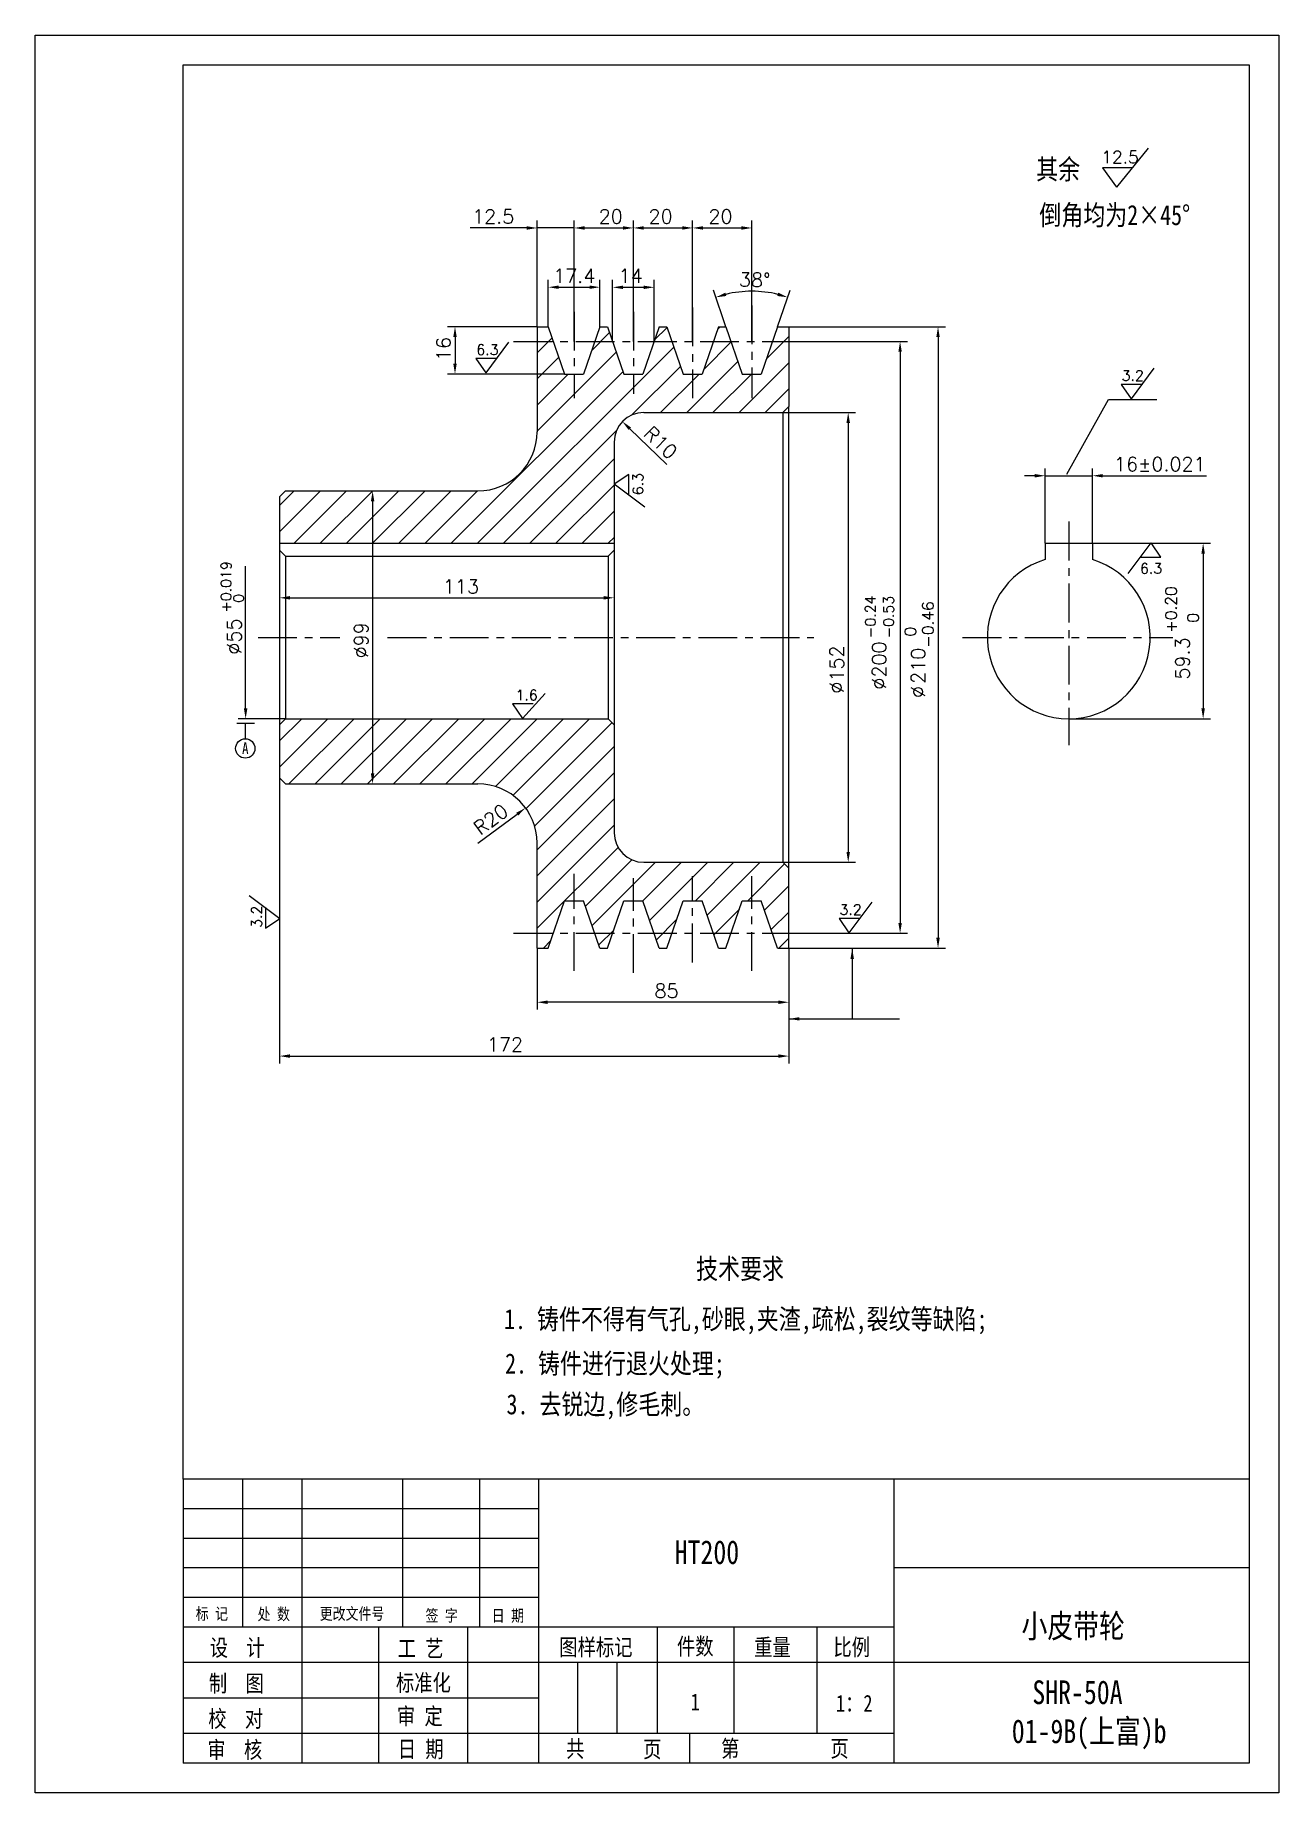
# Model space of a CAD drawing. Extents: x 346 to 766, y 135 to 729.
import ezdxf

# ---------------------------------------------------------------- set-up
doc = ezdxf.new("R2010")
doc.units = 0
doc.header["$LTSCALE"] = 10.5
doc.header["$MEASUREMENT"] = 0
doc.linetypes.add('CENTER', pattern=[2, 1.25, -0.25, 0.25, -0.25])
doc.layers.get('0').update_dxf_attribs({"color": 2, "linetype": 'CONTINUOUS'})
doc.layers.get('DEFPOINTS').update_dxf_attribs({"linetype": 'CONTINUOUS'})
doc.layers.add('PART', color=3, linetype='CONTINUOUS')
doc.layers.add('SMPEN_THICK', color=7, linetype='CONTINUOUS')
doc.styles.add('HZDX', font='', dxfattribs={"width": 0.8, "height": 7.5})
doc.styles.get("Standard").update_dxf_attribs({"font": 'txt.shx', "height": 4.75})
doc.styles.get('HZDX').set_extended_font_data('SimSun')
doc.dimstyles.get("Standard").update_dxf_attribs({"dimtxt": 0.18, "dimasz": 0.18, "dimexe": 0.18, "dimexo": 0.0625, "dimgap": 0.09, "dimtad": 0, "dimtih": 1, "dimtoh": 1, "dimdec": 4, "dimzin": 0, "dimdsep": 46, "dimtxsty": 'Standard', "dimcen": 0.09, "dimadec": 0, "dimazin": 0, "dimtfac": 1, "dimtdec": 4, "dimtofl": 0, "dimtmove": 0, "dimatfit": 3, "dimfxl": 1, "dimtolj": 1, "dimtzin": 0, "dimarcsym": 0})

# ---------------------------------------------------------------- blocks, each defined once
blk = doc.blocks.new('*D5')
at = {"layer": 'DEFPOINTS', "color": 0, "transparency": 16777216}
for p in [(430.97, 575.31), (430.93, 476.31), (460.36, 476.31)]:
    blk.add_point(p, dxfattribs=at)
at = {"layer": 'SMPEN_THICK', "color": 2, "lineweight": -2, "transparency": 16777216}
for p, q in [((430.97, 575.31), (462.86, 575.31)), ((460.36, 571.81), (460.36, 479.81)), ((430.93, 476.31), (462.86, 476.31))]:
    blk.add_line(p, q, dxfattribs=at)
at = {"layer": 'SMPEN_THICK', "color": 2, "transparency": 16777216}
for points in [[(459.78, 571.81), (460.94, 571.81), (460.36, 575.31)], [(459.78, 479.81), (460.94, 479.81), (460.36, 476.31)]]:
    blk.add_solid(points, dxfattribs=at)
at = {"layer": 'SMPEN_THICK', "color": 2, "transparency": 16777216, "insert": (456.49, 524.81), "char_height": 4.75, "attachment_point": 5, "rotation": 90}
blk.add_mtext('\\A1;%%c99', dxfattribs=at)
blk = doc.blocks.new('*D6')
at = {"layer": 'DEFPOINTS', "color": 0, "transparency": 16777216}
for p in [(544.72, 598.74), (551.93, 591.81)]:
    blk.add_point(p, dxfattribs=at)
at = {"layer": 'SMPEN_THICK', "color": 2, "lineweight": -2, "transparency": 16777216}
blk.add_line((559.77, 584.26), (547.24, 596.31), dxfattribs=at)
at = {"layer": 'SMPEN_THICK', "color": 2, "transparency": 16777216}
blk.add_solid([(547.65, 596.74), (546.84, 595.89), (544.72, 598.74)], dxfattribs=at)
at = {"layer": 'SMPEN_THICK', "color": 2, "transparency": 16777216, "insert": (557.66, 591.66), "char_height": 4.75, "attachment_point": 5, "rotation": 316.10186}
blk.add_mtext('\\A1;R10', dxfattribs=at)
blk = doc.blocks.new('*D7')
at = {"layer": 'DEFPOINTS', "color": 0, "transparency": 16777216}
for p in [(512.03, 468.17), (495.93, 456.31)]:
    blk.add_point(p, dxfattribs=at)
at = {"layer": 'SMPEN_THICK', "color": 2, "lineweight": -2, "transparency": 16777216}
blk.add_line((495.93, 456.31), (509.21, 466.1), dxfattribs=at)
at = {"layer": 'SMPEN_THICK', "color": 2, "transparency": 16777216}
blk.add_solid([(508.86, 466.57), (509.55, 465.63), (512.03, 468.17)], dxfattribs=at)
at = {"layer": 'SMPEN_THICK', "color": 2, "transparency": 16777216, "insert": (500.27, 464.32), "char_height": 4.75, "attachment_point": 5, "rotation": 36.38789}
blk.add_mtext('\\A1;R20', dxfattribs=at)
blk = doc.blocks.new('*D8')
at = {"layer": 'DEFPOINTS', "color": 0, "transparency": 16777216}
for p in [(703.47, 580.43), (687.47, 557.61), (703.47, 557.61)]:
    blk.add_point(p, dxfattribs=at)
at = {"layer": 'SMPEN_THICK', "color": 2, "lineweight": -2, "transparency": 16777216}
for p, q in [((687.47, 557.61), (687.47, 582.93)), ((703.47, 557.61), (703.47, 582.93)), ((683.97, 580.43), (680.47, 580.43)), ((687.47, 580.43), (703.47, 580.43)), ((706.97, 580.43), (741.97, 580.43))]:
    blk.add_line(p, q, dxfattribs=at)
at = {"layer": 'SMPEN_THICK', "color": 2, "transparency": 16777216}
for points in [[(683.97, 581.01), (683.97, 579.84), (687.47, 580.43)], [(706.97, 581.01), (706.97, 579.84), (703.47, 580.43)]]:
    blk.add_solid(points, dxfattribs=at)
at = {"layer": 'SMPEN_THICK', "color": 2, "transparency": 16777216, "insert": (726.22, 584.3), "char_height": 4.75, "attachment_point": 5}
blk.add_mtext('\\A1;16%%p0.021', dxfattribs=at)
blk = doc.blocks.new('*D9')
at = {"layer": 'DEFPOINTS', "color": 0, "transparency": 16777216}
for p in [(598.93, 601.81), (598.93, 449.81), (620.98, 449.81)]:
    blk.add_point(p, dxfattribs=at)
at = {"layer": 'SMPEN_THICK', "color": 2, "lineweight": -2, "transparency": 16777216}
for p, q in [((598.93, 601.81), (623.48, 601.81)), ((620.98, 598.31), (620.98, 453.31)), ((598.93, 449.81), (623.48, 449.81))]:
    blk.add_line(p, q, dxfattribs=at)
at = {"layer": 'SMPEN_THICK', "color": 2, "transparency": 16777216}
for points in [[(620.4, 598.31), (621.57, 598.31), (620.98, 601.81)], [(620.4, 453.31), (621.57, 453.31), (620.98, 449.81)]]:
    blk.add_solid(points, dxfattribs=at)
at = {"layer": 'SMPEN_THICK', "color": 2, "transparency": 16777216, "insert": (617.11, 514.93), "char_height": 4.75, "attachment_point": 5, "rotation": 90}
blk.add_mtext('\\A1;%%c152', dxfattribs=at)
blk = doc.blocks.new('*D10')
at = {"layer": 'DEFPOINTS', "color": 0, "transparency": 16777216}
for p in [(428.93, 557.61), (541.93, 555.31), (541.93, 539.18)]:
    blk.add_point(p, dxfattribs=at)
at = {"layer": 'SMPEN_THICK', "color": 2, "lineweight": -2, "transparency": 16777216}
for p, q in [((428.93, 557.61), (428.93, 536.68)), ((541.93, 555.31), (541.93, 536.68)), ((432.43, 539.18), (538.43, 539.18))]:
    blk.add_line(p, q, dxfattribs=at)
at = {"layer": 'SMPEN_THICK', "color": 2, "transparency": 16777216}
for points in [[(432.43, 539.76), (432.43, 538.59), (428.93, 539.18)], [(538.43, 539.76), (538.43, 538.59), (541.93, 539.18)]]:
    blk.add_solid(points, dxfattribs=at)
at = {"layer": 'SMPEN_THICK', "color": 2, "transparency": 16777216, "insert": (490.21, 543.05), "char_height": 4.75, "attachment_point": 5}
blk.add_mtext('\\A1;113', dxfattribs=at)
blk = doc.blocks.new('*D11')
at = {"layer": 'DEFPOINTS', "color": 0, "transparency": 16777216}
for p in [(515.93, 630.81), (488.19, 614.81), (525.21, 614.81)]:
    blk.add_point(p, dxfattribs=at)
at = {"layer": 'SMPEN_THICK', "color": 2, "lineweight": -2, "transparency": 16777216}
for p, q in [((515.93, 630.81), (485.69, 630.81)), ((488.19, 627.31), (488.19, 618.31)), ((525.21, 614.81), (485.69, 614.81))]:
    blk.add_line(p, q, dxfattribs=at)
at = {"layer": 'SMPEN_THICK', "color": 2, "transparency": 16777216}
for points in [[(487.61, 627.31), (488.77, 627.31), (488.19, 630.81)], [(487.61, 618.31), (488.77, 618.31), (488.19, 614.81)]]:
    blk.add_solid(points, dxfattribs=at)
at = {"layer": 'SMPEN_THICK', "color": 2, "transparency": 16777216, "insert": (484.31, 623.27), "char_height": 4.75, "attachment_point": 5, "rotation": 90}
blk.add_mtext('\\A1;16', dxfattribs=at)
blk = doc.blocks.new('*D12')
at = {"layer": 'DEFPOINTS', "color": 0, "transparency": 16777216}
for p in [(537.15, 644.15), (519.7, 630.81), (537.15, 630.81)]:
    blk.add_point(p, dxfattribs=at)
at = {"layer": 'SMPEN_THICK', "color": 2, "lineweight": -2, "transparency": 16777216}
for p, q in [((519.7, 630.81), (519.7, 646.65)), ((523.2, 644.15), (533.65, 644.15)), ((537.15, 630.81), (537.15, 646.65))]:
    blk.add_line(p, q, dxfattribs=at)
at = {"layer": 'SMPEN_THICK', "color": 2, "transparency": 16777216}
for points in [[(523.2, 644.73), (523.2, 643.57), (519.7, 644.15)], [(533.65, 644.73), (533.65, 643.57), (537.15, 644.15)]]:
    blk.add_solid(points, dxfattribs=at)
at = {"layer": 'SMPEN_THICK', "color": 2, "transparency": 16777216, "insert": (528.43, 648.03), "char_height": 4.75, "attachment_point": 5}
blk.add_mtext('\\A1;17.4', dxfattribs=at)
blk = doc.blocks.new('*D13')
at = {"layer": 'DEFPOINTS', "color": 0, "transparency": 16777216}
for p in [(555.43, 644.11), (541.43, 625.81), (555.43, 625.81)]:
    blk.add_point(p, dxfattribs=at)
at = {"layer": 'SMPEN_THICK', "color": 2, "lineweight": -2, "transparency": 16777216}
for p, q in [((541.43, 625.81), (541.43, 646.61)), ((544.93, 644.11), (551.93, 644.11)), ((555.43, 625.81), (555.43, 646.61))]:
    blk.add_line(p, q, dxfattribs=at)
at = {"layer": 'SMPEN_THICK', "color": 2, "transparency": 16777216}
for points in [[(544.93, 644.69), (544.93, 643.53), (541.43, 644.11)], [(551.93, 644.69), (551.93, 643.53), (555.43, 644.11)]]:
    blk.add_solid(points, dxfattribs=at)
at = {"layer": 'SMPEN_THICK', "color": 2, "transparency": 16777216, "insert": (547.51, 647.99), "char_height": 4.75, "attachment_point": 5}
blk.add_mtext('\\A1;14', dxfattribs=at)
blk = doc.blocks.new('*D14')
at = {"layer": 'DEFPOINTS', "color": 0, "transparency": 16777216}
for p in [(584.31, 642.55), (579.7, 630.81), (597.15, 630.81), (585.21, 614.81), (591.64, 614.81)]:
    blk.add_point(p, dxfattribs=at)
at = {"layer": 'SMPEN_THICK', "color": 2, "lineweight": -2, "transparency": 16777216}
for p, q in [((579.7, 630.81), (575.47, 643.11)), ((597.15, 630.81), (601.38, 643.11))]:
    blk.add_line(p, q, dxfattribs=at)
blk.add_arc((588.43, 605.48), 37.3, 76.3788, 103.6212, dxfattribs=at)
at = {"layer": 'SMPEN_THICK', "color": 2, "transparency": 16777216}
for points in [[(579.81, 641.17), (579.48, 642.29), (576.28, 640.74)], [(597.37, 642.29), (597.05, 641.17), (600.57, 640.74)]]:
    blk.add_solid(points, dxfattribs=at)
at = {"layer": 'SMPEN_THICK', "color": 2, "transparency": 16777216, "insert": (589.39, 646.64), "char_height": 4.75, "attachment_point": 5, "rotation": 358.65624}
blk.add_mtext('\\A1;38°', dxfattribs=at)
blk = doc.blocks.new('*D15')
at = {"layer": 'DEFPOINTS', "color": 0, "transparency": 16777216}
for p in [(528.43, 664.17), (515.93, 630.81), (528.43, 625.81)]:
    blk.add_point(p, dxfattribs=at)
at = {"layer": 'SMPEN_THICK', "color": 2, "lineweight": -2, "transparency": 16777216}
for p, q in [((515.93, 630.81), (515.93, 666.67)), ((528.43, 625.81), (528.43, 666.67)), ((512.43, 664.17), (493.26, 664.17)), ((528.43, 664.17), (515.93, 664.17)), ((531.93, 664.17), (535.43, 664.17))]:
    blk.add_line(p, q, dxfattribs=at)
at = {"layer": 'SMPEN_THICK', "color": 2, "transparency": 16777216}
for points in [[(512.43, 664.76), (512.43, 663.59), (515.93, 664.17)], [(531.93, 664.76), (531.93, 663.59), (528.43, 664.17)]]:
    blk.add_solid(points, dxfattribs=at)
at = {"layer": 'SMPEN_THICK', "color": 2, "transparency": 16777216, "insert": (501.09, 668.05), "char_height": 4.75, "attachment_point": 5}
blk.add_mtext('\\A1;12.5', dxfattribs=at)
blk = doc.blocks.new('*D16')
at = {"layer": 'DEFPOINTS', "color": 0, "transparency": 16777216}
for p in [(548.43, 664.17), (528.43, 625.81), (548.43, 625.81)]:
    blk.add_point(p, dxfattribs=at)
at = {"layer": 'SMPEN_THICK', "color": 2, "lineweight": -2, "transparency": 16777216}
for p, q in [((528.43, 625.81), (528.43, 666.67)), ((548.43, 625.81), (548.43, 666.67)), ((531.93, 664.17), (544.93, 664.17))]:
    blk.add_line(p, q, dxfattribs=at)
at = {"layer": 'SMPEN_THICK', "color": 2, "transparency": 16777216}
for points in [[(531.93, 664.76), (531.93, 663.59), (528.43, 664.17)], [(544.93, 664.76), (544.93, 663.59), (548.43, 664.17)]]:
    blk.add_solid(points, dxfattribs=at)
at = {"layer": 'SMPEN_THICK', "color": 2, "transparency": 16777216, "insert": (540.77, 668.05), "char_height": 4.75, "attachment_point": 5}
blk.add_mtext('\\A1;20', dxfattribs=at)
blk = doc.blocks.new('*D17')
at = {"layer": 'DEFPOINTS', "color": 0, "transparency": 16777216}
for p in [(568.43, 664.17), (548.43, 625.81), (568.43, 625.81)]:
    blk.add_point(p, dxfattribs=at)
at = {"layer": 'SMPEN_THICK', "color": 2, "lineweight": -2, "transparency": 16777216}
for p, q in [((548.43, 625.81), (548.43, 666.67)), ((568.43, 625.81), (568.43, 666.67)), ((551.93, 664.17), (564.93, 664.17))]:
    blk.add_line(p, q, dxfattribs=at)
at = {"layer": 'SMPEN_THICK', "color": 2, "transparency": 16777216}
for points in [[(551.93, 664.76), (551.93, 663.59), (548.43, 664.17)], [(564.93, 664.76), (564.93, 663.59), (568.43, 664.17)]]:
    blk.add_solid(points, dxfattribs=at)
at = {"layer": 'SMPEN_THICK', "color": 2, "transparency": 16777216, "insert": (557.62, 668.05), "char_height": 4.75, "attachment_point": 5}
blk.add_mtext('\\A1;20', dxfattribs=at)
blk = doc.blocks.new('*D18')
at = {"layer": 'DEFPOINTS', "color": 0, "transparency": 16777216}
for p in [(588.43, 664.17), (568.43, 625.81), (588.43, 625.81)]:
    blk.add_point(p, dxfattribs=at)
at = {"layer": 'SMPEN_THICK', "color": 2, "lineweight": -2, "transparency": 16777216}
for p, q in [((568.43, 625.81), (568.43, 666.67)), ((588.43, 625.81), (588.43, 666.67)), ((571.93, 664.17), (584.93, 664.17))]:
    blk.add_line(p, q, dxfattribs=at)
at = {"layer": 'SMPEN_THICK', "color": 2, "transparency": 16777216}
for points in [[(571.93, 664.76), (571.93, 663.59), (568.43, 664.17)], [(584.93, 664.76), (584.93, 663.59), (588.43, 664.17)]]:
    blk.add_solid(points, dxfattribs=at)
at = {"layer": 'SMPEN_THICK', "color": 2, "transparency": 16777216, "insert": (577.84, 668.05), "char_height": 4.75, "attachment_point": 5}
blk.add_mtext('\\A1;20', dxfattribs=at)
blk = doc.blocks.new('*D19')
at = {"layer": 'DEFPOINTS', "color": 0, "transparency": 16777216}
for p in [(428.93, 478.31), (600.93, 420.81), (600.93, 384.32)]:
    blk.add_point(p, dxfattribs=at)
at = {"layer": 'SMPEN_THICK', "color": 2, "lineweight": -2, "transparency": 16777216}
for p, q in [((428.93, 478.31), (428.93, 381.82)), ((600.93, 420.81), (600.93, 381.82)), ((432.43, 384.32), (597.43, 384.32))]:
    blk.add_line(p, q, dxfattribs=at)
at = {"layer": 'SMPEN_THICK', "color": 2, "transparency": 16777216}
for points in [[(432.43, 384.9), (432.43, 383.73), (428.93, 384.32)], [(597.43, 384.9), (597.43, 383.73), (600.93, 384.32)]]:
    blk.add_solid(points, dxfattribs=at)
at = {"layer": 'SMPEN_THICK', "color": 2, "transparency": 16777216, "insert": (505.04, 388.19), "char_height": 4.75, "attachment_point": 5}
blk.add_mtext('\\A1;172', dxfattribs=at)
blk = doc.blocks.new('*D20')
at = {"layer": 'DEFPOINTS', "color": 0, "transparency": 16777216}
for p in [(515.93, 420.81), (600.93, 420.81), (515.93, 402.5)]:
    blk.add_point(p, dxfattribs=at)
at = {"layer": 'SMPEN_THICK', "color": 2, "lineweight": -2, "transparency": 16777216}
for p, q in [((515.93, 420.81), (515.93, 400)), ((600.93, 420.81), (600.93, 400)), ((597.43, 402.5), (519.43, 402.5))]:
    blk.add_line(p, q, dxfattribs=at)
at = {"layer": 'SMPEN_THICK', "color": 2, "transparency": 16777216}
for points in [[(519.43, 403.08), (519.43, 401.92), (515.93, 402.5)], [(597.43, 403.08), (597.43, 401.92), (600.93, 402.5)]]:
    blk.add_solid(points, dxfattribs=at)
at = {"layer": 'SMPEN_THICK', "color": 2, "transparency": 16777216, "insert": (559.64, 406.38), "char_height": 4.75, "attachment_point": 5}
blk.add_mtext('\\A1;85', dxfattribs=at)

msp = doc.modelspace()

# ---------------------------------------------------------------- hatches: boundary and pattern name
at = {"layer": 'SMPEN_THICK'}
h = msp.add_hatch(dxfattribs=at)
h.set_pattern_fill('ANSI31', color=256, scale=50, style=0)
h.paths.add_polyline_path([(541.92569, 557.60776), (541.92569, 591.80776, -0.414213562), (551.92569, 601.80776), (598.92569, 601.80776), (600.92569, 603.80776), (600.92569, 625.80776), (595.42569, 625.80776), (591.63809, 614.80776), (585.21329, 614.80776), (581.42569, 625.80776), (575.42569, 625.80776), (571.63809, 614.80776), (565.21329, 614.80776), (561.42569, 625.80776), (555.42569, 625.80776), (551.63809, 614.80776), (545.21329, 614.80776), (541.42569, 625.80776), (535.42569, 625.80776), (531.63809, 614.80776), (525.21329, 614.80776), (521.42569, 625.80776), (515.92569, 625.80776), (515.92569, 595.30776, -0.414213562), (495.92569, 575.30776), (430.92569, 575.30776), (428.92569, 573.30776), (428.92569, 557.60776)])
h.paths.add_polyline_path([(519.70405, 630.80776), (515.92569, 630.80776), (515.92569, 625.80776), (521.42569, 625.80776)])
h.paths.add_polyline_path([(535.42569, 625.80776), (541.42569, 625.80776), (539.70405, 630.80776), (537.14733, 630.80776)])
h.paths.add_polyline_path([(555.42569, 625.80776), (561.42569, 625.80776), (559.70405, 630.80776), (557.14733, 630.80776)])
h.paths.add_polyline_path([(575.42569, 625.80776), (581.42569, 625.80776), (579.70405, 630.80776), (577.14733, 630.80776)])
h.paths.add_polyline_path([(600.92569, 625.80776), (600.92569, 630.80776), (597.14733, 630.80776), (595.42569, 625.80776)])
h = msp.add_hatch(dxfattribs=at)
h.set_pattern_fill('ANSI31', color=256, scale=50, style=0)
h.paths.add_polyline_path([(430.92569, 498.30776), (428.92569, 496.30776), (428.92569, 478.30776), (430.92569, 476.30776), (495.92569, 476.30776, -0.414213562), (515.92569, 456.30776), (515.92569, 425.80776), (521.42569, 425.80776), (525.21329, 436.80776), (531.63809, 436.80776), (535.42569, 425.80776), (541.42569, 425.80776), (545.21329, 436.80776), (551.63809, 436.80776), (555.42569, 425.80776), (561.42569, 425.80776), (565.21329, 436.80776), (571.63809, 436.80776), (575.42569, 425.80776), (581.42569, 425.80776), (585.21329, 436.80776), (591.63809, 436.80776), (595.42569, 425.80776), (600.92569, 425.80776), (600.92569, 447.80776), (598.92569, 449.80776), (551.92569, 449.80776, -0.414213562), (541.92569, 459.80776), (541.92569, 496.30776), (539.92569, 498.30776)])
h.paths.add_polyline_path([(515.92569, 420.80776), (519.70405, 420.80776), (521.42569, 425.80776), (515.92569, 425.80776)])
h.paths.add_polyline_path([(541.42569, 425.80776), (535.42569, 425.80776), (537.14733, 420.80776), (539.70405, 420.80776)])
h.paths.add_polyline_path([(557.14733, 420.80776), (559.70405, 420.80776), (561.42569, 425.80776), (555.42569, 425.80776)])
h.paths.add_polyline_path([(577.14733, 420.80776), (579.70405, 420.80776), (581.42569, 425.80776), (575.42569, 425.80776)])
h.paths.add_polyline_path([(597.14733, 420.80776), (600.92569, 420.80776), (600.92569, 425.80776), (595.42569, 425.80776)])

# ---------------------------------------------------------------- linework, layer by layer
for p, q in [((722.24457, 691.09477), (711.5818, 677.99018)), ((706.81924, 684.51071), (711.5818, 677.99018)), ((716.88734, 684.51071), (706.81924, 684.51071)), ((506.29462, 625.52716), (498.56733, 615.16444)), ((495.26825, 620.04044), (498.56733, 615.16444)), ((502.20328, 620.04044), (495.26825, 620.04044)), ((724.23445, 616.77242), (716.50717, 606.4097)), ((720.14311, 611.2857), (713.20808, 611.2857)), ((713.20808, 611.2857), (716.50717, 606.4097)), ((546.85067, 580.84271), (541.97466, 577.54363)), ((552.33738, 569.81634), (541.97466, 577.54363)), ((546.85067, 573.90768), (546.85067, 580.84271)), ((715.52485, 547.40816), (723.25214, 557.77089)), ((719.61619, 552.89488), (726.55122, 552.89488)), ((726.55122, 552.89488), (723.25214, 557.77089)), ((518.65666, 506.80472), (510.92938, 498.442)), ((507.6303, 503.318), (510.92938, 498.442)), ((514.56532, 503.318), (507.6303, 503.318)), ((418.7005, 438.56756), (429.06322, 430.84028)), ((424.18722, 434.47622), (424.18722, 427.5412)), ((628.97578, 436.29005), (621.24849, 425.92733)), ((424.18722, 427.5412), (429.06322, 430.84028)), ((617.94941, 430.80334), (621.24849, 425.92733)), ((624.88444, 430.80334), (617.94941, 430.80334))]:
    msp.add_line(p, q)
at = {"color": 2, "linetype": 'ByBlock'}
for p, q in [((417.48347, 501.80776), (417.48347, 549.87861)), ((430.92569, 498.30776), (414.98347, 498.30776))]:
    msp.add_line(p, q, dxfattribs=at)
msp.add_solid([(416.90013, 501.80776), (418.0668, 501.80776), (417.48347, 498.30776)], dxfattribs=at)
at = {"layer": 'DEFPOINTS', "color": 0, "linetype": 'ByBlock'}
for p in [(532.92569, 625.80776), (558.92569, 625.80776), (558.92569, 625.80776), (584.92569, 625.80776), (584.92569, 625.80776), (430.92569, 553.30776), (695.47121, 504.80776), (695.47121, 502.80776), (430.92569, 498.30776), (532.92569, 425.80776), (558.92569, 425.80776), (558.92569, 425.80776), (584.92569, 425.80776), (584.92569, 425.80776)]:
    msp.add_point(p, dxfattribs=at)
at = {"layer": 'PART', "color": 6, "linetype": 'Continuous'}
for p, q in [((346.40753, 729.32701), (766.40753, 729.32701)), ((766.40753, 729.32701), (766.40753, 135.32701)), ((766.40753, 135.32701), (346.40753, 135.32701))]:
    msp.add_line(p, q, dxfattribs=at)
at = {"layer": 'PART', "color": 5, "linetype": 'Continuous'}
for p, q in [((396.40753, 719.32701), (756.40753, 719.32701)), ((756.40753, 719.32701), (756.40753, 145.32701)), ((396.40753, 241.32701), (396.40753, 145.32701)), ((756.40753, 145.32701), (396.40753, 145.32701))]:
    msp.add_line(p, q, dxfattribs=at)
at = {"layer": 'PART', "linetype": 'Continuous'}
for p, q in [((416.40753, 241.32701), (416.40753, 191.32701)), ((436.40753, 241.32701), (436.40753, 145.32701)), ((470.40753, 241.32701), (470.40753, 191.32701)), ((496.40753, 241.32701), (496.40753, 191.32701)), ((516.40753, 241.32701), (516.40753, 145.32701)), ((636.40753, 241.32701), (636.40753, 145.32701)), ((756.40753, 211.32701), (636.40753, 211.32701)), ((462.40753, 191.32701), (462.40753, 145.32701)), ((492.40753, 191.32701), (492.40753, 145.32701)), ((556.40753, 191.32701), (556.40753, 155.32701)), ((582.40753, 191.32701), (582.40753, 155.32701)), ((610.40753, 191.32701), (610.40753, 155.32701)), ((529.60753, 179.32701), (529.60753, 155.32701)), ((542.80753, 179.32701), (542.80753, 155.32701)), ((756.40753, 179.32701), (636.40753, 179.32701)), ((567.36308, 155.32701), (567.36308, 145.32701))]:
    msp.add_line(p, q, dxfattribs=at)
at = {"layer": 'SMPEN_THICK', "color": 6}
msp.add_line((346.40753, 135.32701), (346.40753, 729.32701), dxfattribs=at)
at = {"layer": 'SMPEN_THICK', "color": 5}
for p, q in [((396.40753, 241.32701), (396.40753, 719.32701)), ((756.40753, 241.32701), (396.40753, 241.32701))]:
    msp.add_line(p, q, dxfattribs=at)
at = {"layer": 'SMPEN_THICK', "linetype": 'CENTER'}
for p, q in [((528.42569, 635.87938), (528.42569, 606.69946)), ((548.42569, 635.87938), (548.42569, 608.12287)), ((568.42569, 637.30279), (568.42569, 606.69946)), ((588.42569, 638.0145), (588.42569, 606.69946)), ((507.96202, 625.80776), (609.25657, 625.80776)), ((695.47121, 564.96535), (695.47121, 489.4179)), ((421.70181, 525.80776), (449.34638, 525.80776)), ((465.40074, 525.80776), (609.40196, 525.80776)), ((659.63405, 525.80776), (730.57032, 525.80776)), ((528.42569, 413.1156), (528.42569, 445.85405)), ((548.42569, 412.40389), (548.42569, 444.43063)), ((568.42569, 415.96242), (568.42569, 445.14234)), ((588.42569, 413.1156), (588.42569, 445.14234)), ((507.96202, 425.80776), (611.14256, 425.80776)), ((507.96202, 425.80776), (609.25657, 425.80776))]:
    msp.add_line(p, q, dxfattribs=at)
at = {"layer": 'SMPEN_THICK', "color": 4}
for p, q in [((515.92569, 630.80776), (515.92569, 595.30776)), ((515.92569, 630.80776), (519.70405, 630.80776)), ((519.70405, 630.80776), (525.21329, 614.80776)), ((537.14733, 630.80776), (531.63809, 614.80776)), ((537.14733, 630.80776), (539.70405, 630.80776)), ((539.70405, 630.80776), (545.21329, 614.80776)), ((557.14733, 630.80776), (551.63809, 614.80776)), ((557.14733, 630.80776), (559.70405, 630.80776)), ((559.70405, 630.80776), (565.21329, 614.80776)), ((577.14733, 630.80776), (571.63809, 614.80776)), ((577.14733, 630.80776), (579.70405, 630.80776)), ((579.70405, 630.80776), (585.21329, 614.80776)), ((597.14733, 630.80776), (591.63809, 614.80776)), ((597.14733, 630.80776), (600.92569, 630.80776)), ((600.92569, 630.80776), (600.92569, 603.80776)), ((525.21329, 614.80776), (531.63809, 614.80776)), ((545.21329, 614.80776), (551.63809, 614.80776)), ((565.21329, 614.80776), (571.63809, 614.80776)), ((585.21329, 614.80776), (591.63809, 614.80776)), ((551.92569, 601.80776), (598.92569, 601.80776)), ((598.92569, 601.80776), (600.92569, 603.80776)), ((598.92569, 601.80776), (598.92569, 449.80776)), ((600.92569, 420.80776), (600.92569, 603.80776)), ((541.92569, 591.80776), (541.92569, 459.80776)), ((428.92569, 573.30776), (430.92569, 575.30776)), ((428.92569, 573.30776), (428.92569, 498.30776)), ((430.92569, 575.30776), (495.92569, 575.30776)), ((428.92569, 557.60776), (541.92569, 557.60776)), ((428.92569, 555.30776), (430.92569, 553.30776)), ((430.92569, 553.30776), (539.92569, 553.30776)), ((430.92569, 553.30776), (430.92569, 498.30776)), ((541.92569, 555.30776), (539.92569, 553.30776)), ((539.92569, 553.30776), (539.92569, 498.30776)), ((687.47121, 557.60776), (703.47121, 557.60776)), ((687.47121, 557.60776), (687.47121, 552.11841)), ((703.47121, 557.60776), (703.47121, 552.11841)), ((414.51317, 496.84403), (420.43383, 496.84403)), ((428.92569, 498.30776), (428.92569, 478.30776)), ((428.92569, 496.30776), (430.92569, 498.30776)), ((430.92569, 498.30776), (539.92569, 498.30776)), ((541.92569, 496.30776), (539.92569, 498.30776)), ((428.92569, 478.30776), (430.92569, 476.30776)), ((430.92569, 476.30776), (495.92569, 476.30776)), ((515.92569, 420.80776), (515.92569, 456.30776)), ((515.92569, 420.80776), (515.92569, 456.30776)), ((551.92569, 449.80776), (598.92569, 449.80776)), ((598.92569, 449.80776), (600.92569, 447.80776)), ((519.70405, 420.80776), (525.21329, 436.80776)), ((525.21329, 436.80776), (531.63809, 436.80776)), ((537.14733, 420.80776), (531.63809, 436.80776)), ((539.70405, 420.80776), (545.21329, 436.80776)), ((545.21329, 436.80776), (551.63809, 436.80776)), ((557.14733, 420.80776), (551.63809, 436.80776)), ((559.70405, 420.80776), (565.21329, 436.80776)), ((565.21329, 436.80776), (571.63809, 436.80776)), ((577.14733, 420.80776), (571.63809, 436.80776)), ((579.70405, 420.80776), (585.21329, 436.80776)), ((585.21329, 436.80776), (591.63809, 436.80776)), ((597.14733, 420.80776), (591.63809, 436.80776)), ((515.92569, 420.80776), (519.70405, 420.80776)), ((537.14733, 420.80776), (539.70405, 420.80776)), ((557.14733, 420.80776), (559.70405, 420.80776)), ((577.14733, 420.80776), (579.70405, 420.80776)), ((597.14733, 420.80776), (600.92569, 420.80776))]:
    msp.add_line(p, q, dxfattribs=at)
at = {"layer": 'SMPEN_THICK', "color": 2}
for p, q in [((600.92569, 630.80776), (653.81497, 630.80776)), ((600.92569, 625.80776), (641.0076, 625.80776)), ((651.31497, 627.30776), (651.31497, 424.30776)), ((638.5076, 622.30776), (638.5076, 429.30776)), ((703.47121, 557.60776), (743.34978, 557.60776)), ((740.84978, 554.10776), (740.84978, 501.80776)), ((695.47121, 498.30776), (743.34978, 498.30776)), ((600.92569, 425.80776), (641.0076, 425.80776)), ((600.92569, 420.80776), (653.81497, 420.80776))]:
    msp.add_line(p, q, dxfattribs=at)
at = {"layer": 'SMPEN_THICK'}
for p, q in [((694.76468, 580.92348), (708.87386, 606.2131)), ((708.87386, 606.2131), (725.17707, 606.2131)), ((417.37142, 496.84403), (417.37142, 491.54084)), ((516.40753, 231.32701), (396.40753, 231.32701)), ((516.40753, 221.32701), (396.40753, 221.32701)), ((516.40753, 211.32701), (396.40753, 211.32701)), ((516.40753, 201.32701), (396.40753, 201.32701)), ((636.40753, 191.32701), (396.40753, 191.32701)), ((636.40753, 179.32701), (396.40753, 179.32701)), ((516.40753, 167.32701), (396.40753, 167.32701)), ((636.40753, 155.32701), (396.40753, 155.32701))]:
    msp.add_line(p, q, dxfattribs=at)
msp.add_circle((417.37142, 488.27427), 3.26657, dxfattribs=at)
at = {"layer": 'SMPEN_THICK', "color": 4}
for centre, radius, start, end in [((551.92569, 591.80776), 10, 90, 180), ((495.92569, 595.30776), 20, 270, 360), ((695.47121, 525.80776), 27.5, 106.9123898, 73.0876102), ((495.92569, 456.30776), 20, 0, 90), ((551.92569, 459.80776), 10, 180, 270)]:
    msp.add_arc(centre, radius, start, end, dxfattribs=at)
at = {"layer": 'SMPEN_THICK', "color": 2}
for points in [[(650.73164, 627.30776), (651.89831, 627.30776), (651.31497, 630.80776)], [(637.92427, 622.30776), (639.09093, 622.30776), (638.5076, 625.80776)], [(740.26644, 554.10776), (741.43311, 554.10776), (740.84978, 557.60776)], [(740.26644, 501.80776), (741.43311, 501.80776), (740.84978, 498.30776)], [(637.92427, 429.30776), (639.09093, 429.30776), (638.5076, 425.80776)], [(650.73164, 424.30776), (651.89831, 424.30776), (651.31497, 420.80776)]]:
    msp.add_solid(points, dxfattribs=at)

# ---------------------------------------------------------------- texts
for s, height, p in [('12.5', 4.2, (706.48689, 686.01296)), ('6.3', 3.5, (495.37823, 621.29231)), ('3.2', 3.5, (713.31806, 612.53757)), ('6.3', 3.5, (719.49479, 547.36437)), ('1.6', 3.5, (508.63859, 504.56987)), ('3.2', 3.5, (618.05939, 432.05521))]:
    msp.add_text(s, height=height).set_placement(p)
for s, p in [('6.3', (551.72245, 573.8846)), ('3.2', (422.93534, 427.65117))]:
    msp.add_text(s, height=3.5, rotation=90).set_placement(p)
at = {"layer": 'SMPEN_THICK', "style": 'HZDX', "width": 0.8}
for s, height, p in [('其余', 6.804, (684.45132, 680.60956)), ('倒角均为2×45%%D', 6.804, (685.51913, 665.13528)), ('A', 4, (416.28162, 486.34685)), ('技术要求', 6.804, (569.59588, 309.03808)), ('1. 铸件不得有气孔,砂眼,夹渣,疏松,裂纹等缺陷;', 6.804, (504.75863, 292.02953)), ('2. 铸件进行退火处理;', 6.804, (505.10424, 277.02013)), ('3. 去锐边,修毛刺。', 6.804, (505.58598, 263.24582)), ('HT200', 8, (562.38918, 212.66146)), ('标 记', 4, (400.64118, 193.86809)), ('处 数', 4, (421.52558, 193.73999)), ('更改文件号', 4, (442.50459, 193.86987)), ('签 字', 4, (478.23256, 193.26159)), ('日 期', 4, (500.61022, 193.21803)), ('小皮带轮', 8, (679.50346, 187.70813)), ('设  计', 5.67, (405.35413, 181.56511)), ('工 艺', 5.67, (468.83761, 181.30639)), ('图样标记', 5.67, (523.40164, 181.703)), ('件数', 5.67, (563.14362, 182.00025)), ('重量', 5.67, (589.20579, 181.70387)), ('比例', 5.67, (615.97698, 181.74085)), ('制  图', 5.67, (405.05761, 169.50122)), ('标准化', 5.67, (468.24458, 169.72401)), ('SHR-50A', 8, (683.16454, 165.31828)), ('1', 5.67, (567.78337, 163.23395)), ('1：2', 5.67, (616.82781, 162.76412)), ('校  对', 5.67, (404.85387, 157.54357)), ('审 定', 5.67, (468.57808, 158.40065)), ('01-9B(上富)b', 8, (676.21864, 152.14778)), ('审  核', 5.67, (404.55735, 147.07785)), ('日 期', 5.67, (468.8501, 147.28729)), ('共', 5.67, (525.70755, 147.39122)), ('页', 5.67, (551.72351, 147.26152)), ('第', 5.67, (578.04284, 147.46517)), ('页', 5.67, (614.97352, 147.46517))]:
    msp.add_text(s, height=height, dxfattribs=at).set_placement(p)
at = {"layer": 'SMPEN_THICK', "color": 2}
for s, height, p in [('+0.019', 3.5, (412.61838, 534.15892)), ('+0.20', 3.8, (731.90811, 527.40468)), ('0', 3.5, (416.86416, 537.50507)), ('-0.24', 3.5, (630.2464, 525.55798)), ('-0.53', 3.5, (636.38066, 525.45878)), ('-0.46', 3.8, (649.81497, 522.34695)), ('∅55', 4.75, (416.03046, 519.96933)), ('0', 3.8, (643.87693, 526.1017)), ('0', 3.8, (739.34978, 530.77716)), ('∅200', 4.75, (633.82922, 508.14132)), ('59.3', 4.75, (736.28852, 511.57135)), ('210', 4.75, (646.98328, 510.0956)), ('∅', 4.75, (646.98328, 505.3456))]:
    msp.add_text(s, height=height, rotation=90, dxfattribs=at).set_placement(p)

# ---------------------------------------------------------------- dimensions: what is measured, and where the dimension line sits
at = {"layer": 'SMPEN_THICK'}
for base, p1, p2, picture, middle in [((528.42569, 664.17296), (515.92569, 630.80776), (528.42569, 625.80776), '*D15', (501.09236, 664.17296)), ((548.42569, 664.17296), (528.42569, 625.80776), (548.42569, 625.80776), '*D16', (540.76712, 664.17296)), ((568.42569, 664.17296), (548.42569, 625.80776), (568.42569, 625.80776), '*D17', (557.61892, 664.17296)), ((588.42569, 664.17296), (568.42569, 625.80776), (588.42569, 625.80776), '*D18', (577.84109, 664.17296)), ((555.42569, 644.11113), (541.42569, 625.80776), (555.42569, 625.80776), '*D13', (547.50784, 644.11113)), ((541.92569, 539.17546), (428.92569, 557.60776), (541.92569, 555.30776), '*D10', (490.21169, 539.17546)), ((600.92569, 384.31755), (428.92569, 478.30776), (600.92569, 420.80776), '*D19', (505.04128, 384.31755)), ((515.92569, 402.50048), (600.92569, 420.80776), (515.92569, 420.80776), '*D20', (559.64114, 402.50048))]:
    dim = msp.add_linear_dim(base=base, p1=p1, p2=p2, dimstyle='Standard', override={"dimtxt": 5, "dimasz": 3.5, "dimexe": 2.5, "dimexo": 0, "dimgap": 1.5, "dimtad": 1, "dimtih": 0, "dimtoh": 0, "dimzin": 8, "dimclrd": 2, "dimclre": 2, "dimclrt": 2, "dimtm": 0.115, "dimtfac": 0.66667, "dimtofl": 1, "dimatfit": 1, "dimtvp": 5, "dimtzin": 8}, dxfattribs=at)
    dim.commit()
    dim.dimension.update_dxf_attribs({"geometry": picture, "text_midpoint": middle, "dimtype": 160})
for base, p1, p2, text, picture, middle in [((537.14733, 644.15154), (519.70405, 630.80776), (537.14733, 630.80776), '17.4', '*D12', (528.42569, 644.15154)), ((703.47121, 580.42567), (687.47121, 557.60776), (703.47121, 557.60776), '<>%%p0.021', '*D8', (726.22121, 580.42567))]:
    dim = msp.add_linear_dim(base=base, p1=p1, p2=p2, text=text, dimstyle='Standard', override={"dimtxt": 5, "dimasz": 3.5, "dimexe": 2.5, "dimexo": 0, "dimgap": 1.5, "dimtad": 1, "dimtih": 0, "dimtoh": 0, "dimzin": 8, "dimclrd": 2, "dimclre": 2, "dimclrt": 2, "dimtm": 0.115, "dimtfac": 0.66667, "dimtofl": 1, "dimatfit": 1, "dimtvp": 5, "dimtzin": 8}, dxfattribs=at)
    dim.commit()
    dim.dimension.update_dxf_attribs({"geometry": picture, "text_midpoint": middle, "dimtype": 160})
dim = msp.add_angular_dim_2l(base=(584.31145, 642.54689), line1=((597.14733, 630.80776), (591.63809, 614.80776)), line2=((579.70405, 630.80776), (585.21329, 614.80776)), dimstyle='Standard', override={"dimtxt": 5, "dimasz": 3.5, "dimexe": 2.5, "dimexo": 0, "dimgap": 1.5, "dimtad": 1, "dimtih": 0, "dimtoh": 0, "dimzin": 8, "dimclrd": 2, "dimclre": 2, "dimclrt": 2, "dimtm": 0.115, "dimtfac": 0.66667, "dimtofl": 1, "dimatfit": 1, "dimtvp": 5, "dimtzin": 8}, dxfattribs=at)
dim.commit()
dim.dimension.update_dxf_attribs({"geometry": '*D14', "text_midpoint": (589.30032, 642.76425), "dimtype": 162})
dim = msp.add_linear_dim(base=(488.18948, 614.80776), p1=(515.92569, 630.80776), p2=(525.21329, 614.80776), angle=90, dimstyle='Standard', override={"dimtxt": 5, "dimasz": 3.5, "dimexe": 2.5, "dimexo": 0, "dimgap": 1.5, "dimtad": 1, "dimtih": 0, "dimtoh": 0, "dimzin": 8, "dimclrd": 2, "dimclre": 2, "dimclrt": 2, "dimtm": 0.115, "dimtfac": 0.66667, "dimtofl": 1, "dimatfit": 1, "dimtvp": 5, "dimtzin": 8}, dxfattribs=at)
dim.commit()
dim.dimension.update_dxf_attribs({"geometry": '*D11', "text_midpoint": (488.18948, 623.27485), "dimtype": 160})
for base, p1, p2, picture, middle in [((620.98172, 449.80776), (598.92569, 601.80776), (598.92569, 449.80776), '*D9', (620.98172, 514.93156)), ((460.36015, 476.30776), (430.973, 575.30776), (430.92569, 476.30776), '*D5', (460.36015, 524.80526))]:
    dim = msp.add_linear_dim(base=base, p1=p1, p2=p2, angle=90, text='%%c<>', dimstyle='Standard', override={"dimtxt": 5, "dimasz": 3.5, "dimexe": 2.5, "dimexo": 0, "dimgap": 1.5, "dimtad": 1, "dimtih": 0, "dimtoh": 0, "dimzin": 8, "dimclrd": 2, "dimclre": 2, "dimclrt": 2, "dimtm": 0.115, "dimtfac": 0.66667, "dimtofl": 1, "dimatfit": 1, "dimtvp": 5, "dimtzin": 8}, dxfattribs=at)
    dim.commit()
    dim.dimension.update_dxf_attribs({"geometry": picture, "text_midpoint": middle, "dimtype": 160})
for center, mpoint, override, picture, middle in [((551.92569, 591.80776), (544.71996, 598.74155), {"dimtxt": 5, "dimasz": 3.5, "dimexe": 2.5, "dimexo": 0, "dimgap": 1.5, "dimtad": 1, "dimtih": 0, "dimtoh": 0, "dimzin": 8, "dimclrd": 2, "dimclre": 2, "dimclrt": 2, "dimtm": 0.115, "dimtfac": 0.66667, "dimtofl": 1, "dimtmove": 1, "dimtvp": 5, "dimtzin": 8}, '*D6', (554.97689, 588.87172)), ((495.92569, 456.30776), (512.02607, 468.17274), {"dimtxt": 5, "dimasz": 3.5, "dimexe": 2.5, "dimexo": 0, "dimgap": 1.5, "dimtad": 1, "dimtih": 0, "dimtoh": 0, "dimzin": 8, "dimclrd": 2, "dimclre": 2, "dimclrt": 2, "dimtm": 0.115, "dimtfac": 0.66667, "dimtofl": 1, "dimatfit": 1, "dimtvp": 5, "dimtzin": 8}, '*D7', (502.5671, 461.20207))]:
    dim = msp.add_radius_dim(center=center, mpoint=mpoint, dimstyle='Standard', override=override, dxfattribs=at)
    dim.commit()
    dim.dimension.update_dxf_attribs({"geometry": picture, "text_midpoint": middle, "dimtype": 164})

# ---------------------------------------------------------------- leaders
for points in [[(622.32895, 420.67544), (622.32895, 396.89031)], [(601.02759, 396.89031), (638.30496, 396.89031)]]:
    msp.add_leader(points, dimstyle='Standard', override={"dimtxt": 5, "dimasz": 3.5, "dimexe": 2.5, "dimexo": 0, "dimgap": 1.5, "dimtih": 0, "dimtoh": 0, "dimzin": 8, "dimclrd": 2, "dimclre": 2, "dimclrt": 2, "dimtm": 0.115, "dimtfac": 0.66667, "dimtofl": 1, "dimatfit": 1, "dimtvp": 5, "dimtzin": 8}, dxfattribs=at)

doc.saveas('drawing.dxf')
